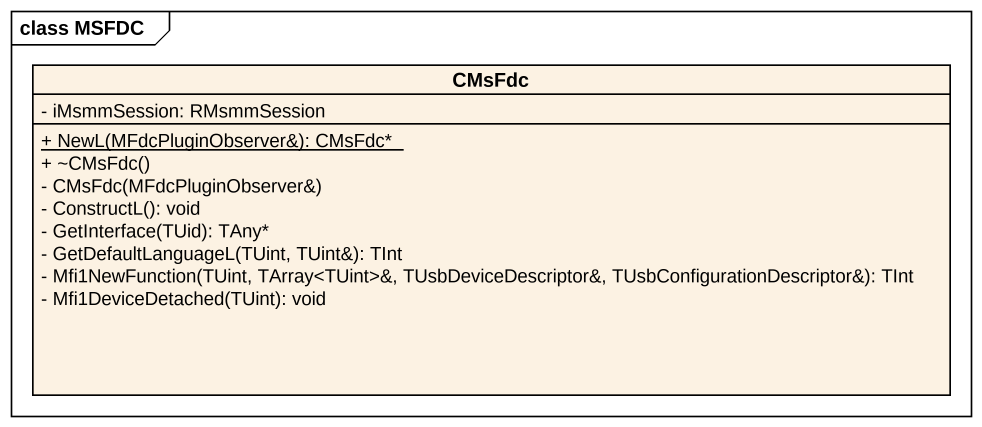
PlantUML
@startuml
mainframe class MSFDC
hide circle
hide empty members
skinparam classAttributeIconSize 0
class CMsFdc {
  - iMsmmSession: RMsmmSession
  {static} + NewL(MFdcPluginObserver&): CMsFdc*
  + ~CMsFdc()
  - CMsFdc(MFdcPluginObserver&)
  - ConstructL(): void
  - GetInterface(TUid): TAny*
  - GetDefaultLanguageL(TUint, TUint&): TInt
  - Mfi1NewFunction(TUint, TArray<TUint>&, TUsbDeviceDescriptor&, TUsbConfigurationDescriptor&): TInt
  - Mfi1DeviceDetached(TUint): void
}
@enduml
